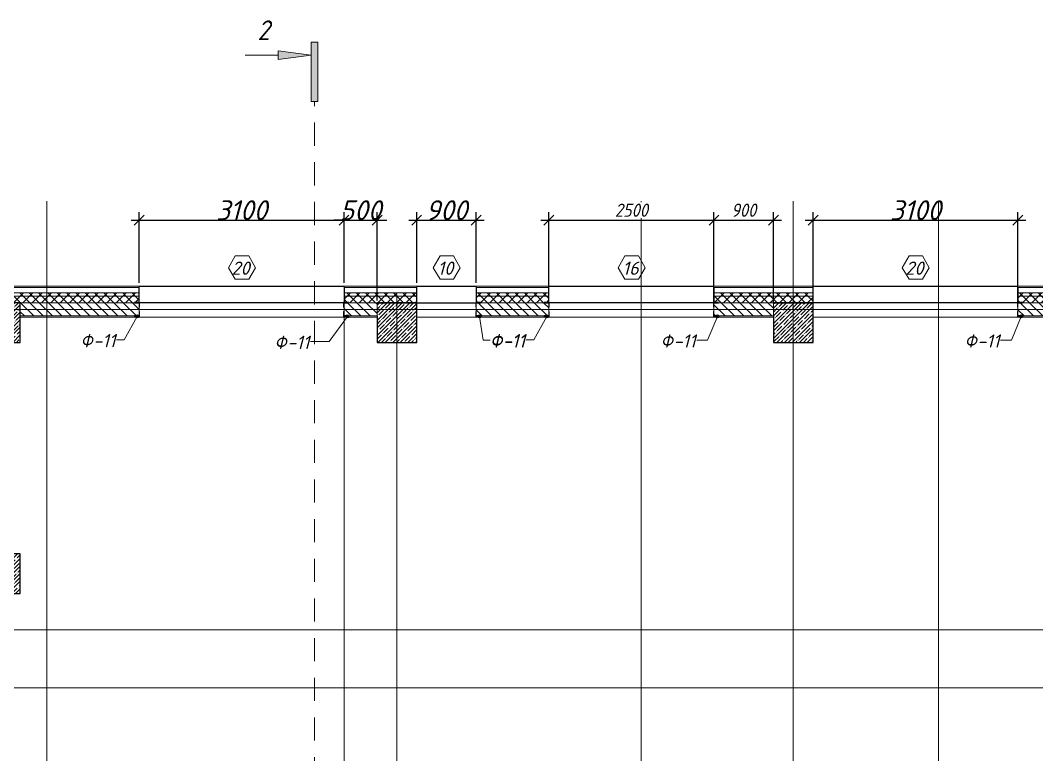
# Model space of a CAD drawing. Header units: millimetres. Extents: x 12986 to 523328, y -9759 to 30092.
# Drawn here: x 438191 to 453576, y 16392 to 27504 of the extents above; entities that cross this region are included whole.
import ezdxf

# ---------------------------------------------------------------- set-up
doc = ezdxf.new("R2010")
doc.units = ezdxf.units.MM
doc.linetypes.add('01 Штриховая _4 мм_', pattern=[600, 350, -250])
for name, color, linetype, lineweight in [('A-ANNO-DIMS', 7, 'Continuous', 9), ('A-DETL', 7, 'Continuous', 9), ('A-GENM-1', 7, 'Continuous', 25), ('A-GENM-IDEN', 7, 'Continuous', 9), ('A-GLAZ-IDEN', 7, 'Continuous', 9), ('A-WALL', 7, 'Continuous', 5), ('A-WALL-1', 7, 'Continuous', 25), ('A-WALL-FNSH-1', 7, 'Continuous', 9), ('A-WALL-PATT-1', 7, 'Continuous', 5), ('G-ANNO-SYMB-1', 7, '01 Штриховая _4 мм_', 9), ('I-WALL', 7, 'Continuous', 5), ('S-COLS', 7, 'Continuous', 9), ('S-COLS-1', 7, 'Continuous', 5), ('S-COLS-2', 7, 'Continuous', 25), ('Оси-1', 7, 'Continuous', 20)]:
    doc.layers.add(name, color=color, linetype=linetype, lineweight=lineweight)
for name, color, linetype, lineweight, true_color in [('A-WALL-2', 7, 'Continuous', 13, 0x000000), ('A-WALL-5', 7, 'Continuous', 13, 0x008000), ('A-WALL-PATT-2', 7, 'Continuous', 5, 0xce0000)]:
    doc.layers.add(name, color=color, linetype=linetype, lineweight=lineweight, true_color=true_color)
doc.styles.add('ISOCPEUR_I_1', font='isocpeui.ttf', dxfattribs={"width": 0.9, "height": 250})
doc.styles.add('ISOCPEUR_I_2', font='isocpeui.ttf', dxfattribs={"height": 300})
doc.styles.add('ISOCPEUR_I_3', font='isocpeui.ttf', dxfattribs={"width": 0.9, "height": 200})
doc.dimstyles.new('ISO-2_0_0_9К_СРЕДНИЙ_2', dxfattribs={"dimscale": 304.8, "dimtxt": 199.196235, "dimasz": 0.492126, "dimexe": 0.393701, "dimexo": 0, "dimgap": 0, "dimtad": 1, "dimdec": 0, "dimzin": 0, "dimdsep": 46, "dimtxsty": 'ISOCPEUR_I_2', "dimblk1": 'OBLIQUE', "dimblk2": 'OBLIQUE', "dimsah": 1, "dimcen": 0.09, "dimdle": 0.393701, "dimazin": 0, "dimtfac": 1, "dimtdec": 4, "dimtix": 1, "dimtmove": 0, "dimatfit": 3, "dimfxl": 1, "dimtvp": 1, "dimtolj": 1, "dimtzin": 0, "dimarcsym": 2})
doc.dimstyles.new('ISO-2_0_0_9К_СРЕДНИЙ_ФОН', dxfattribs={"dimscale": 304.8, "dimtxt": 199.196235, "dimasz": 0.492126, "dimexe": 0.393701, "dimexo": 0, "dimgap": 0.164042, "dimtad": 1, "dimdec": 0, "dimdsep": 46, "dimtxsty": 'ISOCPEUR_I_3', "dimblk1": 'OBLIQUE', "dimblk2": 'OBLIQUE', "dimsah": 1, "dimcen": 0.09, "dimdle": 0.393701, "dimazin": 0, "dimtfac": 1, "dimtdec": 4, "dimtix": 1, "dimtmove": 1, "dimatfit": 3, "dimfxl": 1, "dimtvp": 1, "dimtfill": 1, "dimtolj": 1, "dimtzin": 0, "dimarcsym": 2})
pattern_1 = [(45, (395430.81, -3869.25), (-70.71068, 70.71068), []), (135, (395430.81, -3869.25), (-70.71068, -70.71068), [])]
pattern_2 = [(45, (395430.81, -3869.25), (-57.02463, 57.02463), []), (45, (395487.83, -3869.25), (-57.02463, 57.02463), [100.806, -20.161, 3.353, -16.808])]

# ---------------------------------------------------------------- blocks, each defined once
blk = doc.blocks.new('Колонна_Несущая_Прямоугольное сечение - 600х600-29565355-АР1_1_Кладочный план 3 этажа')
at = {"layer": 'S-COLS-1'}
h = blk.add_hatch(dxfattribs=at)
h.set_pattern_fill('FP_8', color=256, style=0, pattern_type=2)
h.set_pattern_definition([(45, (-42460, -26800), (-57.02463, 57.02463), []), (45, (-42402.975, -26800), (-57.02463, 57.02463), [100.806, -20.161, 3.353, -16.808])])
h.paths.add_polyline_path([(-300, -300), (300, -300), (300, 300), (-300, 300), (-300, -129)], flags=0)
at = {"layer": 'S-COLS-2'}
for p, q in [((300, 300), (-300, 300)), ((-300, 300), (-300, -300)), ((300, -300), (300, 300)), ((-300, -300), (300, -300))]:
    blk.add_line(p, q, dxfattribs=at)
blk = doc.blocks.new('Колонна_Несущая_Прямоугольное сечение - 600х600-V56-АР1_1_Кладочный план 3 этажа')
at = {"layer": 'S-COLS-1'}
h = blk.add_hatch(dxfattribs=at)
h.set_pattern_fill('FP_39', color=256, style=0, pattern_type=2)
h.set_pattern_definition([(45, (-42460, -23000), (-57.02463, 57.02463), []), (45, (-42402.975, -23000), (-57.02463, 57.02463), [100.806, -20.161, 3.353, -16.808])])
h.paths.add_polyline_path([(-300, -300), (300, -300), (300, 300), (-300, 300), (-300, 96)], flags=0)
at = {"layer": 'S-COLS-2'}
for p, q in [((300, 300), (-300, 300)), ((-300, 300), (-300, -300)), ((300, -300), (300, 300)), ((-300, -300), (300, -300))]:
    blk.add_line(p, q, dxfattribs=at)
blk = doc.blocks.new('Фахверк_СКБ_Уголок - Ф-11_200х2500 h-28441216-АР1_1_Кладочный план 3 этажа')
at = {"layer": 'A-GENM-1'}
for p, q in [((200, 156), (125, 156)), ((125, 156), (125, 81)), ((200, 150), (200, 156)), ((125, 81), (131, 81)), ((131, 19), (125, 19)), ((125, 19), (125, -56)), ((131, 81), (131, 150)), ((131, 150), (200, 150)), ((131, -50), (131, 19)), ((125, -56), (200, -56)), ((200, -50), (131, -50)), ((200, -56), (200, -50))]:
    blk.add_line(p, q, dxfattribs=at)
blk = doc.blocks.new('Разрез - Заголовок разреза-10218885-АР1_1_Кладочный план 3 этажа')
at = {"layer": 'G-ANNO-SYMB-1'}
for points in [[(0, 0.5), (0, -0.5), (-9, -0.5), (-9, 0.5)], [(-6.34, -5.5), (-7.66, -5.5), (-7, -0.5)]]:
    blk.add_hatch(color=256, dxfattribs=at).paths.add_polyline_path(points, flags=0)
for p, q in [((0, 0.5), (-9, 0.5)), ((-9, 0.5), (-9, -0.5)), ((0, -0.5), (0, 0.5)), ((-9, -0.5), (0, -0.5)), ((-7, -0.5), (-7.66, -5.5)), ((-6.34, -5.5), (-7, -0.5)), ((-7.66, -5.5), (-6.34, -5.5)), ((-7, -5.5), (-7, -10.5))]:
    blk.add_line(p, q, dxfattribs=at)
blk = doc.blocks.new('AAR_СКБ_Марка_Окна_Перемычка и проем - Марка проема-25443838-АР1_1_Кладочный план 3 этажа')
at = {"layer": 'A-GLAZ-IDEN'}
for p, q in [((-0.97, -0.98), (-1.99, -2.75)), ((1.07, -0.98), (-0.97, -0.98)), ((2.09, -2.75), (1.07, -0.98)), ((-1.99, -2.75), (-0.97, -4.51)), ((1.07, -4.51), (2.09, -2.75)), ((-0.97, -4.51), (1.07, -4.51))]:
    blk.add_line(p, q, dxfattribs=at)
blk = doc.blocks.new('_Oblique')
at = {"color": 0, "linetype": 'ByBlock', "lineweight": -2}
blk.add_line((-0.5, -0.5), (0.5, 0.5), dxfattribs=at)
blk = doc.blocks.new('*D3872')
at = {"layer": 'A-ANNO-DIMS', "color": 0, "lineweight": -2, "transparency": 16777216}
for p, q in [((444071, 24481), (445211, 24481)), ((444191, 23531), (444191, 24601)), ((445091, 23531), (445091, 24601))]:
    blk.add_line(p, q, dxfattribs=at)
at = {"layer": 'Defpoints', "color": 0, "transparency": 16777216}
for p in [(445091, 24481), (444191, 23531), (445091, 23531)]:
    blk.add_point(p, dxfattribs=at)
at = {"layer": 'A-ANNO-DIMS', "color": 0, "lineweight": -2, "transparency": 16777216, "xscale": 150, "yscale": 150, "zscale": 150, "rotation": 180}
blk.add_blockref('_Oblique', (444191, 24481), dxfattribs=at)
at = {"layer": 'A-ANNO-DIMS', "color": 0, "lineweight": -2, "transparency": 16777216, "xscale": 150, "yscale": 150, "zscale": 150}
blk.add_blockref('_Oblique', (445091, 24481), dxfattribs=at)
at = {"layer": 'A-ANNO-DIMS', "color": 0, "transparency": 16777216, "insert": (444641, 24631), "char_height": 300, "width": 455.09, "attachment_point": 5, "style": 'ISOCPEUR_I_2'}
blk.add_mtext('\\A1;900', dxfattribs=at)
blk = doc.blocks.new('*D3856')
at = {"layer": 'A-ANNO-DIMS', "color": 0, "lineweight": -2, "transparency": 16777216}
for p, q in [((439871, 24481), (443211, 24481)), ((439991, 23534), (439991, 24601)), ((443091, 23534), (443091, 24601))]:
    blk.add_line(p, q, dxfattribs=at)
at = {"layer": 'Defpoints', "color": 0, "transparency": 16777216}
for p in [(443091, 24481), (439991, 23534), (443091, 23534)]:
    blk.add_point(p, dxfattribs=at)
at = {"layer": 'A-ANNO-DIMS', "color": 0, "lineweight": -2, "transparency": 16777216, "xscale": 150, "yscale": 150, "zscale": 150, "rotation": 180}
blk.add_blockref('_Oblique', (439991, 24481), dxfattribs=at)
at = {"layer": 'A-ANNO-DIMS', "color": 0, "lineweight": -2, "transparency": 16777216, "xscale": 150, "yscale": 150, "zscale": 150}
blk.add_blockref('_Oblique', (443091, 24481), dxfattribs=at)
at = {"layer": 'A-ANNO-DIMS', "color": 0, "transparency": 16777216, "insert": (441541, 24631), "char_height": 300, "width": 560.81, "attachment_point": 5, "style": 'ISOCPEUR_I_2'}
blk.add_mtext('\\A1;3100', dxfattribs=at)
blk = doc.blocks.new('*D3857')
at = {"layer": 'A-ANNO-DIMS', "color": 0, "lineweight": -2, "transparency": 16777216}
for p, q in [((443091, 24481), (442941, 24481)), ((443091, 23534), (443091, 24601)), ((443091, 24481), (443591, 24481)), ((443591, 23264), (443591, 24601)), ((443591, 24481), (443741, 24481))]:
    blk.add_line(p, q, dxfattribs=at)
at = {"layer": 'Defpoints', "color": 0, "transparency": 16777216}
for p in [(443591, 24481), (443091, 23534), (443591, 23264)]:
    blk.add_point(p, dxfattribs=at)
at = {"layer": 'A-ANNO-DIMS', "color": 0, "lineweight": -2, "transparency": 16777216, "xscale": 150, "yscale": 150, "zscale": 150}
blk.add_blockref('_Oblique', (443091, 24481), dxfattribs=at)
at = {"layer": 'A-ANNO-DIMS', "color": 0, "lineweight": -2, "transparency": 16777216, "xscale": 150, "yscale": 150, "zscale": 150, "rotation": 180}
blk.add_blockref('_Oblique', (443591, 24481), dxfattribs=at)
at = {"layer": 'A-ANNO-DIMS', "color": 0, "transparency": 16777216, "insert": (443341, 24631), "char_height": 300, "width": 455.09, "attachment_point": 5, "style": 'ISOCPEUR_I_2'}
blk.add_mtext('\\A1;500', dxfattribs=at)
blk = doc.blocks.new('*D3858')
at = {"layer": 'A-ANNO-DIMS', "color": 0, "lineweight": -2, "transparency": 16777216}
for p, q in [((446071, 24481), (448811, 24481)), ((446191, 23231), (446191, 24601)), ((448691, 23231), (448691, 24601))]:
    blk.add_line(p, q, dxfattribs=at)
at = {"layer": 'Defpoints', "color": 0, "transparency": 16777216}
for p in [(448691, 24481), (446191, 23231), (448691, 23231)]:
    blk.add_point(p, dxfattribs=at)
at = {"layer": 'A-ANNO-DIMS', "color": 0, "lineweight": -2, "transparency": 16777216, "xscale": 150, "yscale": 150, "zscale": 150, "rotation": 180}
blk.add_blockref('_Oblique', (446191, 24481), dxfattribs=at)
at = {"layer": 'A-ANNO-DIMS', "color": 0, "lineweight": -2, "transparency": 16777216, "xscale": 150, "yscale": 150, "zscale": 150}
blk.add_blockref('_Oblique', (448691, 24481), dxfattribs=at)
at = {"layer": 'A-ANNO-DIMS', "color": 0, "transparency": 16777216, "insert": (447441, 24631), "char_height": 200, "width": 606.78, "attachment_point": 5, "style": 'ISOCPEUR_I_3', "bg_fill": 3, "box_fill_scale": 1.1, "bg_fill_color": 256, "bg_fill_true_color": 13158600, "bg_fill_transparency": 0}
blk.add_mtext('\\A1;2500', dxfattribs=at)
blk = doc.blocks.new('*D3859')
at = {"layer": 'A-ANNO-DIMS', "color": 0, "lineweight": -2, "transparency": 16777216}
for p, q in [((448571, 24481), (449711, 24481)), ((448691, 23231), (448691, 24601)), ((449591, 23231), (449591, 24601))]:
    blk.add_line(p, q, dxfattribs=at)
at = {"layer": 'Defpoints', "color": 0, "transparency": 16777216}
for p in [(449591, 24481), (448691, 23231), (449591, 23231)]:
    blk.add_point(p, dxfattribs=at)
at = {"layer": 'A-ANNO-DIMS', "color": 0, "lineweight": -2, "transparency": 16777216, "xscale": 150, "yscale": 150, "zscale": 150, "rotation": 180}
blk.add_blockref('_Oblique', (448691, 24481), dxfattribs=at)
at = {"layer": 'A-ANNO-DIMS', "color": 0, "lineweight": -2, "transparency": 16777216, "xscale": 150, "yscale": 150, "zscale": 150}
blk.add_blockref('_Oblique', (449591, 24481), dxfattribs=at)
at = {"layer": 'A-ANNO-DIMS', "color": 0, "transparency": 16777216, "insert": (449141, 24631), "char_height": 200, "width": 455.09, "attachment_point": 5, "style": 'ISOCPEUR_I_3', "bg_fill": 3, "box_fill_scale": 1.1, "bg_fill_color": 256, "bg_fill_true_color": 13158600, "bg_fill_transparency": 0}
blk.add_mtext('\\A1;900', dxfattribs=at)
blk = doc.blocks.new('*D3860')
at = {"layer": 'A-ANNO-DIMS', "color": 0, "lineweight": -2, "transparency": 16777216}
for p, q in [((450071, 24481), (453411, 24481)), ((450191, 23231), (450191, 24601)), ((453291, 23231), (453291, 24601))]:
    blk.add_line(p, q, dxfattribs=at)
at = {"layer": 'Defpoints', "color": 0, "transparency": 16777216}
for p in [(453291, 24481), (450191, 23231), (453291, 23231)]:
    blk.add_point(p, dxfattribs=at)
at = {"layer": 'A-ANNO-DIMS', "color": 0, "lineweight": -2, "transparency": 16777216, "xscale": 150, "yscale": 150, "zscale": 150, "rotation": 180}
blk.add_blockref('_Oblique', (450191, 24481), dxfattribs=at)
at = {"layer": 'A-ANNO-DIMS', "color": 0, "lineweight": -2, "transparency": 16777216, "xscale": 150, "yscale": 150, "zscale": 150}
blk.add_blockref('_Oblique', (453291, 24481), dxfattribs=at)
at = {"layer": 'A-ANNO-DIMS', "color": 0, "transparency": 16777216, "insert": (451741, 24631), "char_height": 300, "width": 560.81, "attachment_point": 5, "style": 'ISOCPEUR_I_2'}
blk.add_mtext('\\A1;3100', dxfattribs=at)

msp = doc.modelspace()

# ---------------------------------------------------------------- hatches: boundary and pattern name
at = {"layer": 'A-GENM-IDEN'}
h = msp.add_hatch(color=256, dxfattribs=at)
edge = h.paths.add_edge_path(flags=0)
edge.add_arc((439959.09204, 23024.74629), 25, 0, 360)
h = msp.add_hatch(color=256, dxfattribs=at)
edge = h.paths.add_edge_path(flags=0)
edge.add_arc((443142.92537, 23024.74629), 25, 0, 360)
h = msp.add_hatch(color=256, dxfattribs=at)
edge = h.paths.add_edge_path(flags=0)
edge.add_arc((445143.21201, 23024.74629), 25, 0, 360)
h = msp.add_hatch(color=256, dxfattribs=at)
edge = h.paths.add_edge_path(flags=0)
edge.add_arc((446159.09209, 23024.74629), 25, 0, 360)
h = msp.add_hatch(color=256, dxfattribs=at)
edge = h.paths.add_edge_path(flags=0)
edge.add_arc((448742.92542, 23024.74629), 25, 0, 360)
h = msp.add_hatch(color=256, dxfattribs=at)
edge = h.paths.add_edge_path(flags=0)
edge.add_arc((453342.92542, 23024.74629), 25, 0, 360)
at = {"layer": 'A-WALL-PATT-1'}
h = msp.add_hatch(dxfattribs=at)
h.set_pattern_fill('FP_1', color=256, style=0, pattern_type=2)
h.set_pattern_definition([(135, (395430.81, -3869.25), (-70.71068, -70.71068), [])])
h.paths.add_polyline_path([(461590.59204, 23030.74629), (461590.80855, 23030.74629), (461590.59204, 23230.74629)], flags=0)
h.paths.add_polyline_path([(454390.59209, 23030.74629), (454390.59209, 23230.74629), (453290.59209, 23230.74629), (453290.59209, 23030.74629), (454321.59209, 23030.74629)], flags=0)
h.paths.add_polyline_path([(459090.59204, 23030.74629), (459090.59204, 23230.74629), (458290.59206, 23230.74629), (458290.59206, 23030.74629), (459021.59204, 23030.74629)], flags=0)
h.paths.add_polyline_path([(455290.59209, 23030.74629), (455590.80855, 23030.74629), (455590.80855, 23230.74629), (455290.59209, 23230.74629), (455290.59209, 23099.74629)], flags=0)
h.paths.add_polyline_path([(456190.80855, 23030.74629), (457390.59206, 23030.74629), (457390.59206, 23230.74629), (456190.80855, 23230.74629)], flags=0)
h.paths.add_polyline_path([(446121.59209, 23030.74629), (446190.59209, 23030.74629), (446190.59209, 23230.74629), (445090.87868, 23230.74629), (445090.87868, 23030.74629), (445815.83404, 23030.74629)], flags=0)
h.paths.add_polyline_path([(449590.80855, 23030.74629), (449590.80855, 23230.74629), (448690.59209, 23230.74629), (448690.59209, 23030.74629), (448759.59209, 23030.74629)], flags=0)
h.paths.add_polyline_path([(443159.59204, 23030.74629), (443590.80855, 23030.74629), (443590.80855, 23230.74629), (443090.59204, 23230.74629), (443090.59204, 23030.74629), (443108.13373, 23030.74629)], flags=0)
h.paths.add_polyline_path([(439921.59204, 23030.74629), (439990.59204, 23030.74629), (439990.59204, 23230.74629), (438190.80855, 23230.74629), (438190.80855, 23030.74629)], flags=0)
at = {"layer": 'A-WALL-PATT-2'}
h = msp.add_hatch(dxfattribs=at)
h.set_pattern_fill('FP_2', color=256, style=0, pattern_type=2)
h.set_pattern_definition(pattern_1)
h.paths.add_polyline_path([(488590.80855, 23330.74629), (488640.80855, 23330.74629), (488640.80855, 23380.74629), (475780.59204, 23380.74629), (475780.59204, 23330.74629), (486431.3388, 23330.74629)], flags=0)
h.paths.add_polyline_path([(472680.59204, 23330.74629), (472680.59204, 23380.74629), (471780.59207, 23380.74629), (471780.59207, 23330.74629)], flags=0)
h.paths.add_polyline_path([(469680.59207, 23330.74629), (469680.59207, 23380.74629), (468340.59204, 23380.74629), (468340.59204, 23330.74629)], flags=0)
h.paths.add_polyline_path([(465040.59204, 23330.74629), (466240.59204, 23330.74629), (466240.59204, 23380.74629), (465040.59204, 23380.74629)], flags=0)
h.paths.add_polyline_path([(461590.59204, 23330.74629), (462540.59204, 23330.74629), (462540.59204, 23380.74629), (461590.59204, 23380.74629)], flags=0)
h.paths.add_polyline_path([(454390.59209, 23330.74629), (454390.59209, 23380.74629), (453290.59209, 23380.74629), (453290.59209, 23330.74629), (453938.93499, 23330.74629)], flags=0)
h.paths.add_polyline_path([(459090.59204, 23330.74629), (459090.59204, 23380.74629), (458290.59206, 23380.74629), (458290.59206, 23330.74629)], flags=0)
h.paths.add_polyline_path([(457390.59206, 23330.74629), (457390.59206, 23380.74629), (455290.59209, 23380.74629), (455290.59209, 23330.74629), (456646.63531, 23330.74629)], flags=0)
h.paths.add_polyline_path([(446190.59209, 23330.74629), (446190.59209, 23380.74629), (445090.87868, 23380.74629), (445090.87868, 23330.74629), (445815.83404, 23330.74629)], flags=0)
h.paths.add_polyline_path([(448690.59209, 23330.74629), (450190.59209, 23330.74629), (450190.59209, 23380.74629), (448690.59209, 23380.74629)], flags=0)
h.paths.add_polyline_path([(444190.87868, 23330.74629), (444190.87868, 23380.74629), (443090.59204, 23380.74629), (443090.59204, 23330.74629), (443108.13373, 23330.74629)], flags=0)
h.paths.add_polyline_path([(437692.73309, 23330.74629), (439990.59204, 23330.74629), (439990.59204, 23380.74629), (437490.8085, 23380.74629), (437490.8085, 23330.74629), (437590.8085, 23330.74629)], flags=0)
h = msp.add_hatch(dxfattribs=at)
h.set_pattern_fill('FP_2', color=256, style=0, pattern_type=2)
h.set_pattern_definition(pattern_1)
h.paths.add_polyline_path([(488590.80855, 23230.74629), (488590.80855, 23330.74629), (475780.59204, 23330.74629), (475781.11378, 23236.74629), (475849.59204, 23236.74629), (475849.59204, 23230.74629), (488490.80855, 23230.74629)], flags=0)
h.paths.add_polyline_path([(468970.80855, 23230.74629), (469611.59207, 23230.74629), (469611.59207, 23236.74629), (469680.59207, 23236.74629), (469680.59207, 23330.74629), (468340.59204, 23330.74629), (468341.11378, 23236.74629), (468409.59204, 23235.89554), (468409.59204, 23230.74629)], flags=0)
h.paths.add_polyline_path([(472680.59204, 23230.74629), (472680.59204, 23330.74629), (471780.59207, 23330.74629), (471781.11381, 23236.74629), (471849.59207, 23236.74629), (471849.59207, 23230.74629), (472180.80855, 23230.74629)], flags=0)
h.paths.add_polyline_path([(458359.59206, 23230.74629), (459021.59204, 23230.74629), (459021.59204, 23236.74629), (459090.59204, 23236.74629), (459090.59204, 23330.74629), (458290.59206, 23330.74629), (458291.1138, 23236.74629), (458359.59206, 23236.74629)], flags=0)
h.paths.add_polyline_path([(466240.59204, 23230.74629), (466240.59204, 23330.74629), (465040.59204, 23330.74629), (465041.11378, 23236.74629), (465109.59204, 23236.74629), (465109.59204, 23230.74629), (465740.80855, 23230.74629)], flags=0)
h.paths.add_polyline_path([(461590.59204, 23230.74629), (462471.59204, 23230.74629), (462471.59204, 23236.74629), (462540.59204, 23236.74629), (462540.59204, 23330.74629), (461590.59204, 23330.74629)], flags=0)
h.paths.add_polyline_path([(453359.59209, 23230.74629), (454321.59209, 23230.74629), (454321.59209, 23236.74629), (454390.59209, 23236.74629), (454390.59209, 23330.74629), (453290.59209, 23330.74629), (453291.11383, 23236.74629), (453359.59209, 23236.74629)], flags=0)
h.paths.add_polyline_path([(455359.59209, 23230.74629), (457321.59206, 23230.74629), (457321.59206, 23236.74629), (457390.59206, 23236.74629), (457390.59206, 23330.74629), (455290.59209, 23330.74629), (455291.11383, 23236.74629), (455359.59209, 23236.74629), (455359.59209, 23234.032)], flags=0)
h.paths.add_polyline_path([(450190.59209, 23230.74629), (450190.59209, 23330.74629), (448690.59209, 23330.74629), (448691.11383, 23236.74629), (448759.59209, 23236.74629), (448759.59209, 23230.74629)], flags=0)
h.paths.add_polyline_path([(446121.59209, 23230.74629), (446121.59209, 23236.74629), (446190.59209, 23236.74629), (446190.59209, 23330.74629), (445090.87868, 23330.74629), (445091.40042, 23236.74629), (445159.87868, 23236.74629), (445159.87868, 23230.74629), (445815.83404, 23230.74629)], flags=0)
h.paths.add_polyline_path([(444190.87868, 23230.74629), (444190.87868, 23330.74629), (443090.59204, 23330.74629), (443090.59204, 23236.74629), (443159.59204, 23236.74629), (443159.59204, 23230.74629)], flags=0)
h.paths.add_polyline_path([(437692.73309, 23230.74629), (439921.59204, 23230.74629), (439921.59204, 23236.74629), (439990.59204, 23236.74629), (439990.59204, 23330.74629), (437590.80855, 23330.74629), (437590.80932, 23230.74632)], flags=0)
at = {"layer": 'S-COLS-1'}
h = msp.add_hatch(dxfattribs=at)
h.set_pattern_fill('FP_4', color=256, style=0, pattern_type=2)
h.set_pattern_definition(pattern_2)
h.paths.add_polyline_path([(443590.80855, 22630.74635), (444190.80855, 22630.74635), (444190.80855, 23230.74635), (443590.80855, 23230.74635), (443590.80855, 22802.14988)], flags=0)
h = msp.add_hatch(dxfattribs=at)
h.set_pattern_fill('FP_4', color=256, style=0, pattern_type=2)
h.set_pattern_definition(pattern_2)
h.paths.add_polyline_path([(450190.80855, 22630.74635), (450190.80855, 23230.74635), (449590.80855, 23230.74635), (449590.80855, 22630.74635)], flags=0)

# ---------------------------------------------------------------- linework, layer by layer
at = {"layer": 'A-DETL'}
for p, q in [((439990.59204, 23380.74629), (437590.8085, 23380.74629)), ((444190.87868, 23380.74629), (443090.59204, 23380.74629)), ((446190.59209, 23380.74629), (445090.87868, 23380.74629)), ((450190.59209, 23380.74629), (448690.59209, 23380.74629)), ((454390.59209, 23380.74629), (453290.59209, 23380.74629))]:
    msp.add_line(p, q, dxfattribs=at)
at = {"layer": 'A-GENM-IDEN'}
for p, q in [((439959.09204, 23024.74629), (439763.30853, 22669.03489)), ((443142.92537, 23024.74629), (442864.17088, 22643.20707)), ((445143.21201, 23024.74629), (445197.4833, 22663.6795)), ((446159.09209, 23024.74629), (445963.30858, 22669.03489)), ((448742.92542, 23024.74629), (448592.80244, 22663.6795)), ((453342.92542, 23024.74629), (453192.80244, 22663.6795)), ((439763.30853, 22669.03489), (439646.93678, 22669.03489)), ((442864.17088, 22643.20707), (442582.82652, 22643.20707)), ((445197.4833, 22663.6795), (445304.70235, 22663.6795)), ((445963.30858, 22669.03489), (445846.93683, 22669.03489)), ((448592.80244, 22663.6795), (448429.17456, 22663.6795)), ((453192.80244, 22663.6795), (453029.17456, 22663.6795))]:
    msp.add_line(p, q, dxfattribs=at)
for centre in [(439959.09204, 23024.74629), (443142.92537, 23024.74629), (445143.21201, 23024.74629), (446159.09209, 23024.74629), (448742.92542, 23024.74629), (453342.92542, 23024.74629)]:
    msp.add_circle(centre, 25, dxfattribs=at)
at = {"layer": 'A-WALL'}
for p, q in [((439990.59204, 23460.74629), (437360.8085, 23460.74629)), ((444190.87868, 23460.74629), (443090.59204, 23460.74629)), ((446190.59209, 23460.74629), (445090.87868, 23460.74629)), ((450190.59209, 23460.74629), (448690.59209, 23460.74629)), ((454390.59209, 23460.74629), (453290.59209, 23460.74629)), ((439990.59204, 23330.74629), (437490.8085, 23330.74629)), ((444190.87868, 23330.74629), (443090.59204, 23330.74629)), ((446190.59209, 23330.74629), (445090.87868, 23330.74629)), ((450190.59209, 23330.74629), (448690.59209, 23330.74629)), ((454390.59209, 23330.74629), (453290.59209, 23330.74629))]:
    msp.add_line(p, q, dxfattribs=at)
at = {"layer": 'A-WALL-1'}
for p, q in [((439990.59204, 23480.74629), (443090.59204, 23480.74629)), ((439990.59204, 23236.74629), (439990.59204, 23460.74629)), ((443090.59204, 23460.74629), (443090.59204, 23236.74629)), ((444190.87868, 23480.74629), (445090.87868, 23480.74629)), ((444190.87868, 23230.74629), (444190.87868, 23460.74629)), ((445090.87868, 23460.74629), (445090.87868, 23236.74629)), ((446190.59209, 23480.74629), (448690.59209, 23480.74629)), ((446190.59209, 23236.74629), (446190.59209, 23460.74629)), ((448690.59209, 23460.74629), (448690.59209, 23236.74629)), ((450190.59209, 23480.74629), (453290.59209, 23480.74629)), ((450190.59209, 23230.74629), (450190.59209, 23460.74629)), ((453290.59209, 23460.74629), (453290.59209, 23236.74629)), ((443084.59204, 23230.74629), (439996.59204, 23230.74629)), ((443590.80855, 23230.74629), (445084.87868, 23230.74629)), ((448684.59209, 23230.74629), (446196.59209, 23230.74629)), ((449590.80855, 23230.74629), (450190.59209, 23230.74629)), ((453284.59209, 23230.74629), (450190.80855, 23230.74629))]:
    msp.add_line(p, q, dxfattribs=at)
at = {"layer": 'A-WALL-2'}
for p, q in [((439921.59204, 23230.74629), (438190.80855, 23230.74629)), ((439990.59204, 23099.74629), (439990.59204, 23161.74629)), ((443090.59204, 23161.74629), (443090.59204, 23099.74629)), ((443590.80855, 23230.74629), (443159.59204, 23230.74629)), ((445090.87868, 23161.74629), (445090.87868, 23099.74629)), ((446121.59209, 23230.74629), (445159.87868, 23230.74629)), ((446190.59209, 23099.74629), (446190.59209, 23161.74629)), ((448690.59209, 23161.74629), (448690.59209, 23099.74629)), ((449590.80855, 23230.74629), (448759.59209, 23230.74629)), ((453290.59209, 23161.74629), (453290.59209, 23099.74629)), ((454321.59209, 23230.74629), (453359.59209, 23230.74629)), ((438190.80855, 23030.74629), (439921.59204, 23030.74629)), ((443159.59204, 23030.74629), (443590.80855, 23030.74629)), ((445159.87868, 23030.74629), (446121.59209, 23030.74629)), ((448759.59209, 23030.74629), (449590.80855, 23030.74629)), ((453359.59209, 23030.74629), (454321.59209, 23030.74629))]:
    msp.add_line(p, q, dxfattribs=at)
at = {"layer": 'A-WALL-5'}
for p, q in [((443590.80855, 23030.74629), (443590.80855, 23230.74629)), ((449590.80855, 23030.74629), (449590.80855, 23230.74629))]:
    msp.add_line(p, q, dxfattribs=at)
at = {"layer": 'A-WALL-FNSH-1'}
for p, q in [((439990.59204, 23480.74629), (437340.8085, 23480.74629)), ((439990.59204, 23460.74629), (439990.59204, 23480.74629)), ((444190.87868, 23480.74629), (443090.59204, 23480.74629)), ((443090.59204, 23480.74629), (443090.59204, 23460.74629)), ((444190.87868, 23460.74629), (444190.87868, 23480.74629)), ((446190.59209, 23480.74629), (445090.87868, 23480.74629)), ((445090.87868, 23480.74629), (445090.87868, 23460.74629)), ((446190.59209, 23460.74629), (446190.59209, 23480.74629)), ((450190.59209, 23480.74629), (448690.59209, 23480.74629)), ((448690.59209, 23480.74629), (448690.59209, 23460.74629)), ((450190.59209, 23460.74629), (450190.59209, 23480.74629)), ((454390.59209, 23480.74629), (453290.59209, 23480.74629)), ((453290.59209, 23480.74629), (453290.59209, 23460.74629))]:
    msp.add_line(p, q, dxfattribs=at)
at = {"layer": 'G-ANNO-SYMB-1'}
msp.add_line((442642.02738, -8594.18168), (442642.02738, 26275.69061), dxfattribs=at)
at = {"layer": 'I-WALL'}
for p, q in [((439996.59204, 23230.74635), (443084.59204, 23230.74635)), ((444190.87868, 23230.74635), (445084.87868, 23230.74635)), ((446196.59209, 23230.74635), (448684.59209, 23230.74635)), ((450190.80855, 23230.74635), (453284.59209, 23230.74635)), ((443590.80855, 23010.74635), (438190.80855, 23010.74635)), ((449590.80855, 23010.74635), (444190.80855, 23010.74635)), ((455590.80855, 23010.74635), (450190.80855, 23010.74635))]:
    msp.add_line(p, q, dxfattribs=at)
at = {"layer": 'S-COLS'}
for p, q in [((443590.80855, 23230.74635), (443590.80855, 23030.74629)), ((449590.80855, 23230.74635), (449590.80855, 23030.74629))]:
    msp.add_line(p, q, dxfattribs=at)
at = {"layer": 'S-COLS-2'}
for p, q in [((444190.80855, 23230.74635), (443590.80855, 23230.74635)), ((444190.80855, 22630.74635), (444190.80855, 23230.74635)), ((450190.80855, 23230.74635), (449590.80855, 23230.74635)), ((450190.80855, 22630.74635), (450190.80855, 23230.74635)), ((443590.80855, 23030.74629), (443590.80855, 22630.74635)), ((449590.80855, 23030.74629), (449590.80855, 22630.74635)), ((443590.80855, 22630.74635), (444190.80855, 22630.74635)), ((449590.80855, 22630.74635), (450190.80855, 22630.74635))]:
    msp.add_line(p, q, dxfattribs=at)
at = {"layer": 'Оси-1'}
for p, q in [((438590.80852, -8019.25359), (438590.80852, 24767.68957)), ((447590.80852, -8019.25359), (447590.80852, 24767.68957)), ((449890.80852, -8019.25359), (449890.80852, 24767.68957)), ((452090.80852, -8019.25359), (452090.80852, 24767.68957)), ((443090.80852, -8019.25359), (443090.80852, 23354.51362)), ((443890.80852, -8019.25359), (443890.80852, 23354.51362)), ((389220.80855, 23130.74623), (521382.43658, 23130.74623)), ((389220.80855, 18280.74648), (521382.43658, 18280.74648)), ((389220.80855, 17400.74641), (521382.43658, 17400.74641))]:
    msp.add_line(p, q, dxfattribs=at)

# ---------------------------------------------------------------- block references
at = {"layer": 'A-GENM-1', "rotation": 180}
for p in [(440121.59204, 23180.74629), (446321.59209, 23180.74629)]:
    msp.add_blockref('Фахверк_СКБ_Уголок - Ф-11_200х2500 h-28441216-АР1_1_Кладочный план 3 этажа', p, dxfattribs=at)
at = {"layer": 'A-GENM-1'}
for p in [(442959.59204, 23080.74629), (444959.87868, 23080.74629), (448559.59209, 23080.74629), (453159.59209, 23080.74629)]:
    msp.add_blockref('Фахверк_СКБ_Уголок - Ф-11_200х2500 h-28441216-АР1_1_Кладочный план 3 этажа', p, dxfattribs=at)
at = {"layer": 'A-GLAZ-IDEN', "xscale": 99.99999999999993, "yscale": 99.99999999999993, "zscale": 99.99999999999993}
for p in [(441540.59204, 24036.33456), (444640.87868, 24036.33456), (447440.59209, 24036.33456), (451740.59209, 24036.33456)]:
    msp.add_blockref('AAR_СКБ_Марка_Окна_Перемычка и проем - Марка проема-25443838-АР1_1_Кладочный план 3 этажа', p, dxfattribs=at)
at = {"layer": 'G-ANNO-SYMB-1', "xscale": 99.99999999999993, "yscale": 99.99999999999993, "zscale": 99.99999999999993, "rotation": 269.9999999999998}
msp.add_blockref('Разрез - Заголовок разреза-10218885-АР1_1_Кладочный план 3 этажа', (442642.02738, 26275.69061), dxfattribs=at)
at = {"layer": 'S-COLS'}
for name, p in [('Колонна_Несущая_Прямоугольное сечение - 600х600-29565355-АР1_1_Кладочный план 3 этажа', (437890.80855, 22930.74632)), ('Колонна_Несущая_Прямоугольное сечение - 600х600-V56-АР1_1_Кладочный план 3 этажа', (437890.80852, 19130.74637))]:
    msp.add_blockref(name, p, dxfattribs=at)

# ---------------------------------------------------------------- texts
at = {"layer": 'A-GENM-IDEN', "char_height": 200, "attachment_point": 1, "style": 'ISOCPEUR_I_2'}
for s, insert, width in [('\\fISOCPEUR|b0|i1|c204|p34|;\\W.9;Ф', (439104.7023, 22756.64948), 230.886), ('-11', (439295.2023, 22756.64948), 389.620125), ('\\fISOCPEUR|b0|i1|c204|p34|;\\W.9;Ф', (442040.59204, 22730.82165), 230.886), ('-11', (442231.09204, 22730.82165), 389.620125), ('\\fISOCPEUR|b0|i1|c204|p34|;\\W.9;Ф', (445304.70235, 22756.64948), 230.886), ('\\fISOCPEUR|b0|i1|c204|p34|;\\W.9;Ф', (445304.70235, 22751.29408), 230.886), ('-11', (445495.20235, 22756.64948), 389.620125), ('-11', (445495.20235, 22751.29408), 389.620125), ('\\fISOCPEUR|b0|i1|c204|p34|;\\W.9;Ф', (447886.94007, 22751.29408), 230.886), ('-11', (448077.44007, 22751.29408), 389.620125), ('\\fISOCPEUR|b0|i1|c204|p34|;\\W.9;Ф', (452486.94007, 22751.29408), 230.886), ('-11', (452677.44007, 22751.29408), 389.620125)]:
    msp.add_mtext(s, dxfattribs=dict(at, insert=insert, width=width))
at = {"layer": 'A-GLAZ-IDEN', "char_height": 200, "attachment_point": 1, "style": 'ISOCPEUR_I_2'}
for s, insert, width in [('20', (441388.69351, 23853.69318), 317.46825), ('10', (444506.98015, 23853.69318), 274.177125), ('16', (447306.69356, 23853.69318), 274.177125), ('20', (451588.69356, 23853.69318), 317.46825)]:
    msp.add_mtext(s, dxfattribs=dict(at, insert=insert, width=width))
at = {"layer": 'G-ANNO-SYMB-1', "insert": (441781.39807, 27504.28006), "char_height": 300, "width": 256.54, "attachment_point": 1, "style": 'ISOCPEUR_I_1'}
msp.add_mtext('\\fISOCPEUR|b0|i1|c204|p34|;2', dxfattribs=at)

# ---------------------------------------------------------------- dimensions: what is measured, and where the dimension line sits
at = {"layer": 'A-ANNO-DIMS'}
for base, p1, p2, override, picture, middle in [((443090.59204, 24480.7739), (439990.59204, 23533.79429), (443090.59204, 23533.79429), {"dimpost": '<>', "dimfxl": 3100}, '*D3856', (441540.59204, 24630.7739)), ((443590.80855, 24480.7739), (443090.59204, 23533.79429), (443590.80855, 23263.88356), {"dimpost": '<>', "dimfxl": 568.391026}, '*D3857', (443340.70029, 24630.7739)), ((445090.87868, 24480.7739), (444190.87868, 23530.74629), (445090.87868, 23530.74629), {"dimpost": '<>', "dimfxl": 900}, '*D3872', (444640.87868, 24630.7739)), ((453290.59209, 24480.7739), (450190.80855, 23230.74635), (453290.59209, 23230.74629), {"dimpost": '<>', "dimfxl": 3099.783539}, '*D3860', (451740.70032, 24630.7739))]:
    dim = msp.add_linear_dim(base=base, p1=p1, p2=p2, dimstyle='ISO-2_0_0_9К_СРЕДНИЙ_2', override=override, dxfattribs=at)
    dim.commit()
    dim.dimension.update_dxf_attribs({"geometry": picture, "text_midpoint": middle})

# ---------------------------------------------------------------- next in the draw order: dimensions: what is measured, and where the dimension line sits
dim = msp.add_linear_dim(base=(448690.59209, 24480.7739), p1=(446190.59209, 23230.74629), p2=(448690.59209, 23230.74629), dimstyle='ISO-2_0_0_9К_СРЕДНИЙ_ФОН', override={"dimpost": '<>', "dimfxl": 2500}, dxfattribs=at)
dim.commit()
dim.dimension.update_dxf_attribs({"geometry": '*D3858', "text_midpoint": (447440.59209, 24630.7739)})

# ---------------------------------------------------------------- next in the draw order: dimensions: what is measured, and where the dimension line sits
dim = msp.add_linear_dim(base=(449590.80855, 24480.7739), p1=(448690.59209, 23230.74629), p2=(449590.80855, 23230.74635), dimstyle='ISO-2_0_0_9К_СРЕДНИЙ_ФОН', override={"dimpost": '<>', "dimfxl": 900.216461}, dxfattribs=at)
dim.commit()
dim.dimension.update_dxf_attribs({"geometry": '*D3859', "text_midpoint": (449140.70032, 24630.7739)})

doc.saveas('drawing.dxf')
